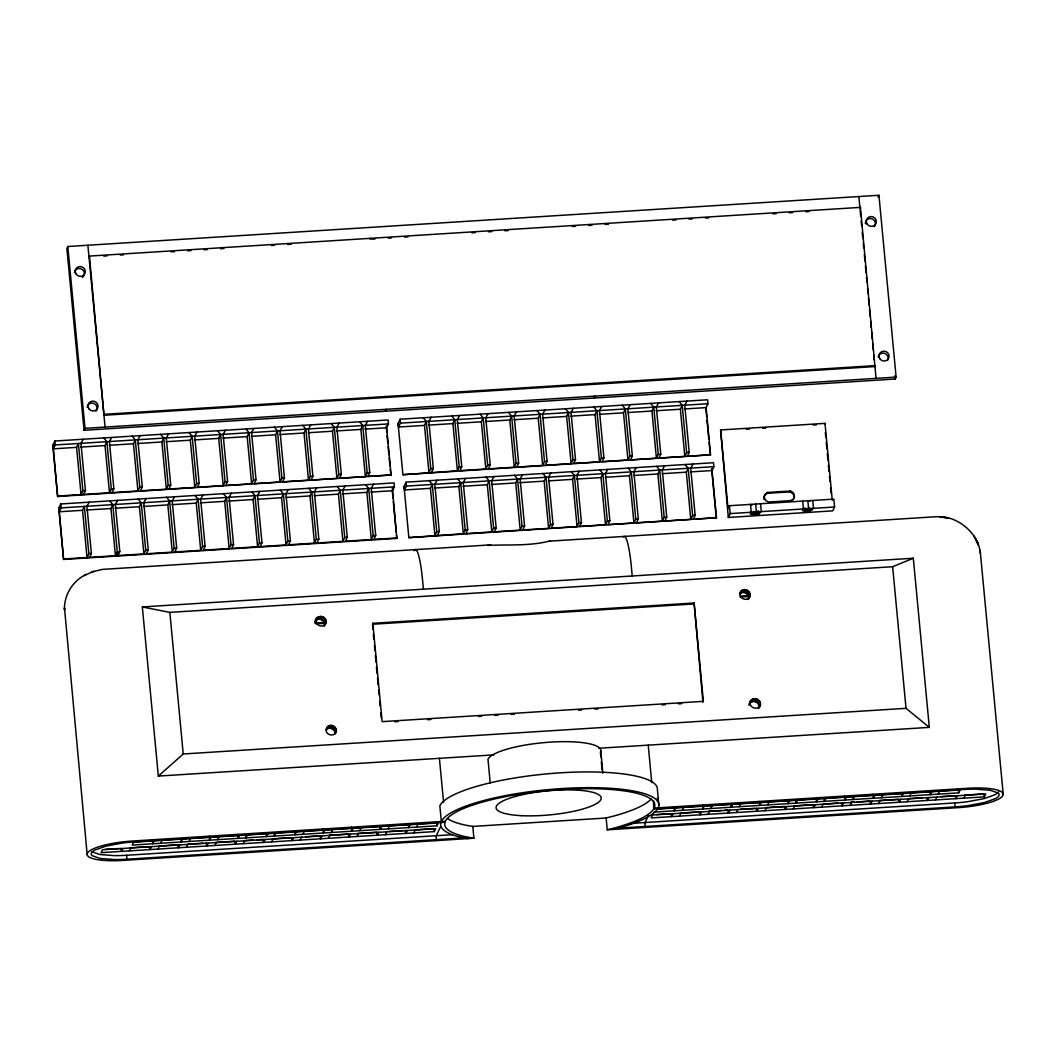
<?xml version="1.0" encoding="UTF-8"?>
<svg xmlns="http://www.w3.org/2000/svg" width="1056" height="1056" viewBox="0 0 1056 1056"><rect width="100%" height="100%" fill="white"/><g stroke="black" fill="none" stroke-linecap="round" stroke-linejoin="round"><path stroke-width="1.5" d="M315.718 620.862C318.793 617.1 325.552 620.321 324.562 625.086C330.898 617.272 315.718 612.229 315.018 621.931L317.09 617.958M327.4 726.964L326.014 729.868C329.089 726.106 335.848 729.326 334.871 734.078C340.956 727.742 328.033 720.984 326.304 729.247C325.024 735.385 335.254 737.484 336.244 731.174M748.559 598.303C749.549 593.538 742.79 590.317 739.715 594.079C741.774 584.232 755.238 592.852 748.163 599.518L749.932 595.399M758.908 706.015L758.472 708.51C766.075 700.511 750.539 693.673 749.311 704.141C751.304 699.666 758.644 701.197 758.908 706.015L760.294 703.111M658.878 805.292L657.4 789.558A109.586 25.067 -5.4 0 0 555.35 773.177A109.586 25.067 -5.4 0 0 439.864 805.781L441.355 821.515L440.656 824.05A109.586 25.067 -5.4 0 0 458.093 836.537L467.94 838.609M402.904 474.698L398.072 423.562L400.145 419.219L707.56 399.788L707.929 403.722L706.094 407.603L710.556 454.806L402.904 474.698L457.38 470.791L459.215 466.924L454.753 419.72L451.678 415.958M408.857 537.636L404.026 486.499L406.098 482.156L713.513 462.726L713.882 466.66L712.048 470.54L716.509 517.744L408.857 537.636L463.333 533.729L465.168 529.861L460.706 482.658L457.631 478.896M316.391 619.027C313.236 625.442 324.733 629.284 325.934 622.182M750.697 701.25C747.529 707.652 759.04 711.493 760.241 704.392M67.808 246.51L66.884 248.45L84.071 430.267L895.211 379.025L896.122 377.098L878.935 195.268L67.808 246.51L84.995 428.34L84.071 430.267M88.994 257.044L89.456 256.08L860.429 207.372L876.044 378.365M92.902 298.346L93.364 297.383M54.872 441.025L52.8 445.381L57.631 496.518L391.09 474.976L386.628 427.772L388.463 423.905L388.093 419.971L54.872 441.025L55.242 444.959L53.407 448.826L76.586 447.361L78.421 443.494L82.883 490.697L81.048 494.564L76.586 447.361M57.631 496.518L53.024 444.893M370.946 492.083L392.581 490.71L394.416 486.842L394.046 482.909L60.812 503.963L58.753 508.319L63.584 559.456L396.818 538.402L392.33 488.096M89.456 256.08L103.963 415.259L874.936 366.564M60.812 503.963L61.195 507.896L59.347 511.764L82.54 510.299L84.374 506.431L88.836 553.634L87.001 557.502L82.54 510.299M106.854 441.698L111.316 488.902L109.481 492.769L105.019 445.566L106.854 441.698L103.778 437.936M83.596 494.406L85.43 490.538L80.969 443.335L83.305 439.23M63.584 559.456L58.978 507.83M57.869 496.03L137.914 490.974L133.452 443.771L135.287 439.903L132.211 436.141M112.028 492.611L113.863 488.743L109.402 441.54L111.725 437.435M112.807 504.636L117.269 551.839L115.434 555.707L110.972 508.504L112.807 504.636L109.732 500.874M89.549 557.344L91.384 553.476L86.922 506.273L89.245 502.168M137.914 490.974L139.748 487.106L135.287 439.903M140.158 435.64L137.834 439.745L142.296 486.948L140.461 490.816L166.346 489.179L161.885 441.976L163.72 438.108L160.644 434.346M63.822 558.967L143.867 553.912L139.405 506.708L141.24 502.841L138.164 499.079M117.678 500.372L115.355 504.478L119.816 551.681L117.982 555.548L117.665 552.288M166.346 489.179L168.181 485.311L163.72 438.108M168.59 433.844L166.267 437.95L170.729 485.153L168.894 489.02L194.779 487.384L190.318 440.18L192.152 436.313L189.077 432.551M143.867 553.912L145.702 550.044L141.24 502.841M146.111 498.577L143.788 502.682L148.249 549.886L146.401 553.753L172.3 552.116L167.825 504.913L169.673 501.046L166.597 497.284M194.779 487.384L196.614 483.516L192.152 436.313M197.023 432.049L194.7 436.154L199.162 483.358L197.314 487.225L223.212 485.588L218.737 438.385L220.585 434.518L217.51 430.756M172.3 552.116L174.134 548.249L169.673 501.046M174.544 496.782L172.207 500.887L176.682 548.09L174.834 551.958L200.719 550.321L196.258 503.118L198.106 499.25L195.03 495.488M223.212 485.588L225.047 481.721L220.585 434.518M225.456 430.254L223.12 434.359L227.594 481.562L225.746 485.43L251.632 483.793L247.17 436.59L249.018 432.722L245.942 428.96M200.719 550.321L202.567 546.454L198.106 499.25M202.976 494.987L200.64 499.092L205.102 546.295L203.267 550.163L229.152 548.526L224.69 501.323L226.525 497.455L223.45 493.693M251.632 483.793L253.48 479.926L249.018 432.722M253.889 428.459L251.552 432.564L256.014 479.767L254.179 483.635L280.064 481.998L275.603 434.795L277.438 430.927L274.362 427.165M370.075 239.29L370.537 238.326M229.152 548.526L231 544.658L226.525 497.455M231.409 493.192L229.073 497.297L233.534 544.5L231.7 548.368L257.585 546.731L253.123 499.528L254.958 495.66L251.882 491.898M280.064 481.998L281.912 478.13L277.438 430.927M282.322 426.664L279.985 430.756L284.447 477.959L282.612 481.84L308.497 480.203L304.036 433L305.87 429.132L302.795 425.37M257.585 546.731L259.433 542.863L254.958 495.66M259.842 491.396L257.506 495.502L261.967 542.705L260.132 546.572L286.018 544.936L281.556 497.732L283.391 493.865L280.315 490.103M122.945 848.47L121.572 851.374L120.74 848.404M129.518 850.872L130.904 847.968M308.497 480.203L310.345 476.335L305.87 429.132M310.754 424.855L308.418 428.96L312.88 476.164L311.045 480.044L336.93 478.408L332.468 431.204L334.303 427.337L331.228 423.562M286.018 544.936L287.852 541.068L283.391 493.865M288.275 489.601L285.938 493.693L290.4 540.896L288.565 544.777L314.45 543.14L309.989 495.937L311.824 492.07L308.748 488.308M151.378 846.674L150.005 849.578L149.173 846.608L130.271 847.796M154.136 840.866L152.764 843.77L152.381 839.837M157.951 849.077L159.337 846.173M160.71 843.269L162.096 840.365M336.93 478.408L338.765 474.54L334.303 427.337M339.187 423.06L336.851 427.165L341.312 474.368L339.478 478.249L365.363 476.612L360.901 429.409L362.736 425.528L359.66 421.766M314.45 543.14L316.285 539.273L311.824 492.07M316.708 487.793L314.371 491.898L318.833 539.101L316.998 542.982L342.883 541.345L338.422 494.142L340.256 490.274L337.181 486.499M385.044 397.505L385.506 396.541M385.242 411.246L386.153 409.306M179.81 844.879L178.438 847.783L177.606 844.813L158.704 846.001M182.569 839.071L181.196 841.975L180.946 839.348M186.384 847.268L187.77 844.378M189.143 841.474L190.516 838.57M365.363 476.612L367.198 472.732L362.736 425.528M367.62 421.265L365.284 425.37L369.745 472.573L367.91 476.441L391.09 474.976M342.883 541.345L344.718 537.478L340.256 490.274M345.14 485.998L342.804 490.103L347.266 537.306L345.431 541.187L371.316 539.55L366.854 492.347L368.689 488.466L365.614 484.704M423.245 417.754L426.32 421.516L424.486 425.383L398.6 427.02L400.435 423.152L400.145 419.219M208.243 843.084L206.87 845.975L206.039 843.018M211.002 837.276L209.616 840.18L209.246 836.246M316.681 620.017L318.054 617.113M317.843 619.45L319.216 616.546M319.123 619.199L320.509 616.295M320.443 619.278L321.816 616.387M321.697 619.7L323.07 616.796M214.817 845.473L216.203 842.582M217.576 839.678L218.948 836.774M322.806 620.413L324.192 617.509M323.704 621.377L325.09 618.486M324.324 622.538L325.697 619.634M324.614 623.792L325.987 620.902M324.166 626.3L325.552 623.396M371.316 539.55L373.151 535.669L368.689 488.466M373.573 484.202L371.237 488.308L375.698 535.511L373.864 539.378L397.043 537.926M236.676 841.289L235.303 844.18L234.472 841.223L215.569 842.411M239.435 835.481L238.049 838.385L237.679 834.451M429.198 480.691L432.274 484.453L430.439 488.321L404.554 489.958L406.388 486.09L406.098 482.156M243.25 843.678L244.622 840.774M247.381 834.979L246.008 837.883L245.758 835.256M426.32 421.516L430.782 468.719L428.947 472.586L424.486 425.383M457.38 470.791L452.918 423.588L454.753 419.72M431.495 472.428L433.33 468.56L428.868 421.357L431.204 417.252M265.109 839.48L263.723 842.384L262.904 839.428L256.595 839.824M267.868 833.686L266.482 836.59L266.244 833.963M372.86 629.178L372.847 623.304L694.096 603.002L703.388 701.342L382.153 721.644L372.847 623.304M271.682 841.883L273.055 838.979M275.814 833.184L274.441 836.088L274.19 833.461M326.99 729.023L328.363 726.119M328.152 728.455L329.525 725.551M329.432 728.204L330.805 725.3M330.752 728.284L332.125 725.38M332.006 728.693L333.379 725.802M333.115 729.419L334.501 726.515M334.013 730.382L335.386 727.478M459.624 415.457L457.301 419.562L461.762 466.765L459.928 470.633L485.813 468.996L481.351 421.793L483.186 417.925L480.11 414.163M334.62 731.531L336.006 728.64M334.91 732.798L336.296 729.894M432.274 484.453L436.735 531.656L434.9 535.524L430.439 488.321M463.333 533.729L458.872 486.526L460.706 482.658M293.542 837.685L292.156 840.589L291.324 837.632L272.422 838.82M296.3 831.89L294.914 834.794L294.664 832.168M437.448 535.366L439.283 531.498L434.821 484.295L437.144 480.19M300.115 840.088L301.488 837.184M302.874 834.28L304.247 831.389M485.813 468.996L487.648 465.128L483.186 417.925M488.057 413.662L485.734 417.767L490.195 464.97L488.36 468.838L514.246 467.201L509.784 419.998L511.619 416.13L508.543 412.368M465.577 478.394L463.254 482.5L467.716 529.703L465.881 533.57L491.766 531.934L487.304 484.73L489.139 480.863L486.064 477.101M321.974 835.89L320.588 838.794L319.757 835.837L305.58 836.722M324.733 830.095L323.347 832.986L322.978 829.052M328.548 838.292L329.921 835.388M331.307 832.484L332.68 829.594M514.246 467.201L516.08 463.333L511.619 416.13M516.49 411.866L514.166 415.972L518.628 463.175L516.793 467.042L542.678 465.406L538.217 418.202L540.052 414.335L536.976 410.573M491.766 531.934L493.601 528.066L489.139 480.863M494.01 476.599L491.687 480.704L496.148 527.908L494.3 531.775L520.199 530.138L515.724 482.935L517.572 479.068L514.496 475.306M350.407 834.095L349.021 836.999L348.19 834.029L329.287 835.23M353.153 828.3L351.78 831.191L351.41 827.257M356.981 836.497L358.354 833.593M359.74 830.689L361.112 827.785M542.678 465.406L544.513 461.538L540.052 414.335M544.922 410.071L542.599 414.176L547.061 461.38L545.213 465.247L571.111 463.61L566.636 416.407L568.484 412.54L565.409 408.778M520.199 530.138L522.034 526.271L517.572 479.068M522.443 474.804L520.106 478.909L524.581 526.112L522.733 529.98L548.618 528.343L544.157 481.14L546.005 477.272L542.929 473.51M378.84 832.3L377.454 835.204L376.622 832.234L357.72 833.435M381.586 826.492L380.213 829.396L379.962 826.782M593.842 384.318L594.304 383.354M385.414 834.702L386.786 831.798M388.159 828.894L389.545 825.99M594.04 398.059L594.964 396.119M571.111 463.61L572.946 459.743L568.484 412.54M573.355 408.276L571.019 412.381L575.494 459.584L573.646 463.452L599.531 461.815L595.069 414.612L596.917 410.744L593.842 406.982M548.618 528.343L550.466 524.476L546.005 477.272M550.876 473.009L548.539 477.114L553.001 524.317L551.166 528.185L577.051 526.548L572.59 479.345L574.424 475.477L571.349 471.715M407.26 830.504L405.887 833.408L405.055 830.438M410.018 824.696L408.646 827.6L408.276 823.667M413.846 832.907L415.219 830.003M416.592 827.099L417.978 824.195M599.531 461.815L601.379 457.948L596.917 410.744M601.788 406.481L599.452 410.586L603.913 457.789L602.078 461.657L627.964 460.02L623.502 412.817L625.337 408.949L622.261 405.187M577.051 526.548L578.899 522.68L574.424 475.477M579.308 471.214L576.972 475.319L581.434 522.522L579.599 526.39L605.484 524.753L601.022 477.55L602.857 473.682L599.782 469.92M434.32 831.613L435.692 828.709L102.472 849.763L101.086 852.667L434.32 831.613L433.488 828.643L414.586 829.844M437.078 825.805L438.451 822.901L133.663 842.16L132.277 845.064L437.078 825.805L436.709 821.872M440.405 827.006L436.273 835.718L436.181 840.616M627.964 460.02L629.812 456.152L625.337 408.949M630.221 404.686L627.884 408.778L632.346 455.994L630.511 459.862L656.396 458.225L651.935 411.022L653.77 407.154L650.694 403.392M605.484 524.753L607.332 520.885L602.857 473.682M607.741 469.418L605.405 473.524L609.866 520.727L608.032 524.594L633.917 522.958L629.455 475.754L631.29 471.887L628.214 468.125M656.396 458.225L658.244 454.357L653.77 407.154M658.654 402.877L656.317 406.982L660.779 454.186L658.944 458.066L684.829 456.43L680.368 409.226L682.202 405.359L679.127 401.584M633.917 522.958L635.752 519.09L631.29 471.887M636.174 467.623L633.838 471.728L638.299 518.932L636.464 522.799L662.35 521.162L657.888 473.959L659.723 470.092L656.647 466.33M684.829 456.43L686.664 452.562L682.202 405.359M687.086 401.082L684.75 405.187L689.212 452.39L687.377 456.271L710.556 454.806M662.35 521.162L664.184 517.295L659.723 470.092M664.607 465.815L662.27 469.92L666.732 517.123L664.897 521.004L690.782 519.367L686.321 472.164L688.156 468.296L685.08 464.521M720.601 429.95L728.323 517.466L832.735 510.866L834.57 506.999L833.831 499.132L729.419 505.718L728.046 508.622L720.601 429.95L825.013 423.364L832.286 500.386M690.782 519.367L692.617 515.5L688.156 468.296M693.04 464.02L690.703 468.125L695.165 515.328L693.33 519.209L716.509 517.744M859.967 208.349L860.429 207.372M878.011 197.208L878.935 195.268M728.323 517.466L730.171 513.586L729.419 505.718M702.926 702.306L694.096 603.002M763.937 497.112A5.069 4.897 25.4 0 1 767.158 493.416L767.62 492.439L790.297 491.014A5.069 4.897 25.4 0 1 791.195 500.518L790.733 501.481M767.158 493.416L778.483 492.532L778.945 491.555M779.407 502.366L779.869 501.389L791.195 500.518M740.678 593.234L742.051 590.33M741.84 592.667L743.213 589.763M791.894 500.914A5.069 4.897 25.4 0 0 789.835 491.977L790.297 491.014M743.12 592.416L744.506 589.512M744.44 592.495L745.813 589.591M824.551 424.327L825.013 423.364M745.694 592.918L747.067 590.014M746.803 593.63L748.189 590.726M747.701 594.594L749.074 591.69M748.321 595.756L749.694 592.852M748.612 597.01L749.984 594.106M648.463 815.377L645.071 822.518L644.992 827.429M653.479 800.699L653.717 809.041L963.362 789.479A43.718 10.006 -5.4 0 1 975.902 789.136L990.224 790.258L998.144 793.016A33.554 7.669 -5.4 0 1 995.504 798.613L984.377 802.573L968.075 805.622A43.718 10.006 -5.4 0 1 955.099 806.89L618.037 828.181M673.015 813.714L671.629 816.618L670.811 813.648L656.621 814.546M675.774 807.919L674.388 810.81L674.018 806.876M679.589 816.116L680.962 813.212M682.348 810.308L683.72 807.404M748.928 705.368L751.397 700.181M750.988 702.227L752.36 699.323M752.149 701.659L753.522 698.755M753.43 701.408L754.802 698.518M701.448 811.919L700.062 814.823L699.23 811.853L680.328 813.054M704.207 806.111L702.821 809.015L702.451 805.081M754.75 701.501L756.122 698.597M756.004 701.91L757.376 699.006M757.112 702.636L758.498 699.732M758.01 703.6L759.383 700.696M758.617 704.748L760.003 701.844M708.022 814.321L709.394 811.417M710.78 808.513L712.153 805.609M729.881 810.124L728.495 813.028L727.663 810.058L724.522 810.256M732.64 804.316L731.254 807.22L731.003 804.606M736.454 812.526L737.827 809.622M739.213 806.718L740.586 803.814M758.314 808.328L756.928 811.232L756.096 808.262M761.059 802.52L759.686 805.424L759.317 801.491M764.887 810.731L766.26 807.827M767.646 804.923L769.019 802.019M786.746 806.533L785.36 809.437L784.529 806.467L765.626 807.668M789.492 800.725L788.119 803.629L787.75 799.696M793.32 808.936L794.693 806.032M797.452 800.224L796.066 803.128L795.828 800.501M815.166 804.738L813.793 807.642L812.962 804.672L794.059 805.873M817.925 798.93L816.552 801.834L816.301 799.207M821.753 807.14L823.126 804.236M825.884 798.428L824.498 801.332L824.261 798.706M843.599 802.943L842.226 805.847L841.394 802.877M846.358 797.135L844.985 800.039L844.615 796.105M850.172 805.345L851.558 802.441M854.317 796.633L852.931 799.537L852.68 796.91M872.032 801.148L870.659 804.052L869.827 801.082L857.221 801.874M874.79 795.34L873.418 798.244L873.048 794.31M878.605 803.55L879.991 800.646M881.364 797.742L882.75 794.838M900.464 799.352L899.092 802.256L898.26 799.286L879.358 800.474M903.223 793.544L901.85 796.448L901.6 793.822M907.038 801.755L908.424 798.851M909.797 795.947L911.183 793.043M928.897 797.557L927.524 800.461L926.693 797.491M931.656 791.749L930.283 794.653L930.032 792.026M935.471 799.96L936.857 797.056M938.23 794.152L939.602 791.248M957.33 795.762L955.957 798.653L955.126 795.696L940.949 796.594M653.915 812.104L958.703 792.858L960.089 789.954L656.872 809.107M963.904 798.151L965.29 795.26M984.39 796.858L985.763 793.967L652.529 815.008L651.156 817.912L984.39 796.858L983.558 793.901L964.656 795.089M741.088 591.175C736.322 596.574 746.552 603.108 749.549 596.614M158.334 776.081L183.229 753.984L906.022 708.325L929.306 727.373L913.308 558.228L142.336 606.936L158.334 776.081L493.68 754.895M487.608 545.411C507.949 544.447 529.069 546.203 549.16 541.174L937.609 516.635L948.235 517.994L939.959 516.833C957.449 516.542 978.608 532.976 980.43 553.357L1003.2 794.178M142.336 606.936L169.844 612.374L892.637 566.716L913.308 558.228M91.78 571.982L102.392 569.395L490.842 544.856M750.776 505.19L752.822 504.636M758.723 514.021C766.484 508.702 736.23 516.067 758.723 514.021L758.419 510.88M93.931 571.243L84.044 575.573L85.998 574.53C72.732 580.787 63.901 595.188 64.482 609.853L64.495 607.886L87.16 854.502M447.625 818.585A105.534 24.143 -5.4 0 0 466.382 825.317L472.798 826.426L606.131 818.004L614.038 815.984A105.534 24.143 -5.4 0 0 651.38 798.772M606.131 818.004L607.253 829.805L615.146 827.785A105.534 24.143 -5.4 0 0 632.042 792.224A105.534 24.143 -5.4 0 0 484.387 801.544A105.534 24.143 -5.4 0 0 467.504 837.118L473.92 838.226L472.798 826.426M613.219 829.435L625.706 825.95A109.586 25.067 -5.4 0 0 656.449 810.414L658.192 807.814A109.586 25.067 -5.4 0 0 562.175 788.542A109.586 25.067 -5.4 0 0 441.355 821.515M809.794 510.985C822.386 505.784 787.974 511.751 809.794 510.985L809.49 507.844M730.171 513.586L834.57 506.999M103.792 256.106L107.078 255.908M120.226 255.077L123.512 254.866M171.191 251.856L174.478 251.645M187.625 250.813L190.912 250.615M204.059 249.784L207.346 249.572M220.493 248.741L223.78 248.53M271.458 245.52L274.745 245.309M287.892 244.477L291.179 244.279M371.725 239.184L375.012 238.973M388.172 238.154L391.459 237.943M404.606 237.112L407.893 236.9M472.019 232.848L475.306 232.637M488.466 231.818L491.753 231.607M504.9 230.776L508.187 230.564M572.312 226.512L575.599 226.301M588.746 225.482L592.033 225.271M605.194 224.44L608.48 224.228M672.58 220.176L675.866 219.978M689.014 219.146L692.314 218.935M705.461 218.104L708.748 217.892M772.847 213.84L776.134 213.642M789.294 212.81L792.581 212.599M805.728 211.768L809.015 211.556M104.412 414.295L875.398 365.587M84.995 428.34L896.122 377.098M55.242 444.959L388.463 423.905M400.435 423.152L707.929 403.722M80.744 447.097L105.019 445.566M109.177 445.302L133.452 443.771M137.61 443.507L161.885 441.976M166.043 441.712L190.318 440.18M194.476 439.916L218.737 438.385M222.908 438.121L247.17 436.59M251.341 436.326L275.603 434.795M279.774 434.531L304.036 433M308.207 432.736L332.468 431.204M336.626 430.94L360.901 429.409M364.993 429.145L386.628 427.772M428.644 425.119L452.918 423.588M457.076 423.324L481.351 421.793M485.509 421.529L509.784 419.998M513.942 419.734L538.217 418.202M542.375 417.938L566.636 416.407M570.808 416.143L595.069 414.612M599.24 414.348L623.502 412.817M627.673 412.553L651.935 411.022M656.106 410.758L680.368 409.226M684.46 408.962L706.094 407.603M746.249 429.277L749.509 429.066M762.564 428.248L765.824 428.036M813.133 425.053L816.394 424.842M82.883 490.697L85.43 490.538M111.316 488.902L113.863 488.743M139.748 487.106L142.296 486.948M168.181 485.311L170.729 485.153M196.614 483.516L199.162 483.358M225.047 481.721L227.594 481.562M253.48 479.926L256.014 479.767M281.912 478.13L284.447 477.959M310.345 476.335L312.88 476.164M338.765 474.54L341.312 474.368M367.198 472.732L369.745 472.573M430.782 468.719L433.33 468.56M459.215 466.924L461.762 466.765M487.648 465.128L490.195 464.97M516.08 463.333L518.628 463.175M544.513 461.538L547.061 461.38M572.946 459.743L575.494 459.584M601.379 457.948L603.913 457.789M629.812 456.152L632.346 455.994M658.244 454.357L660.779 454.186M686.664 452.562L689.212 452.39M61.195 507.896L394.416 486.842M406.388 486.09L713.882 466.66M86.698 510.035L110.972 508.504M115.13 508.24L139.405 506.708M143.563 506.444L167.825 504.913M171.996 504.649L196.258 503.118M200.429 502.854L224.69 501.323M228.862 501.059L253.123 499.528M257.294 499.264L281.556 497.732M285.714 497.468L309.989 495.937M314.147 495.673L338.422 494.142M342.58 493.878L366.854 492.347M434.597 488.057L458.872 486.526M463.03 486.262L487.304 484.73M491.462 484.466L515.724 482.935M519.895 482.671L544.157 481.14M548.328 480.876L572.59 479.345M576.761 479.081L601.022 477.55M605.194 477.286L629.455 475.754M633.613 475.49L657.888 473.959M662.046 473.695L686.321 472.164M690.413 471.9L712.048 470.54M88.836 553.634L91.384 553.476M117.269 551.839L119.816 551.681M145.702 550.044L148.249 549.886M174.134 548.249L176.682 548.09M202.567 546.454L205.102 546.295M231 544.658L233.534 544.5M259.433 542.863L261.967 542.705M287.852 541.068L290.4 540.896M316.285 539.273L318.833 539.101M344.718 537.478L347.266 537.306M373.151 535.669L375.698 535.511M436.735 531.656L439.283 531.498M465.168 529.861L467.716 529.703M493.601 528.066L496.148 527.908M522.034 526.271L524.581 526.112M550.466 524.476L553.001 524.317M578.899 522.68L581.434 522.522M607.332 520.885L609.866 520.727M635.752 519.09L638.299 518.932M664.184 517.295L666.732 517.123M692.617 515.5L695.165 515.328M314.728 622.987L324.601 622.367M740.52 596.099L748.73 595.571M315.916 623.858L324.139 623.344M740.058 597.062L749.918 596.442M372.398 624.268L693.634 603.966M394.799 721.776L398.086 721.565M427.588 719.704L430.861 719.506M478.394 716.496L481.668 716.285M494.776 715.466L498.062 715.255M511.17 714.424L514.444 714.212M578.371 710.186L581.645 709.975M594.752 709.144L598.039 708.932M661.954 704.906L665.227 704.695M678.348 703.864L681.622 703.652M598.897 748.255L929.306 727.373M654.179 808.078L967.388 788.291A40.59 9.28 -5.4 0 1 1002.949 795.419A40.59 9.28 -5.4 0 1 958.201 807.642L607.253 829.805M104.993 849.394L119.17 848.509M188.707 844.114L202.884 843.216M243.989 840.616L253.44 840.022M389.11 831.455L402.692 830.597M708.761 811.259L721.367 810.467M740.348 809.266L754.525 808.368M824.063 803.972L838.24 803.075M850.925 802.27L854.08 802.072M907.79 798.679L921.967 797.782M91.832 851.743L99.752 854.502L114.074 855.624A43.718 10.006 -5.4 0 0 126.614 855.268L452.39 834.689M630.564 823.442L954.73 802.956A43.718 10.006 -5.4 0 0 967.705 801.689L984.007 798.64L995.122 794.68A33.554 7.669 -5.4 0 0 998.567 791.749M473.92 838.226L122.971 860.402A40.59 9.28 -5.4 0 1 87.41 853.261A40.59 9.28 -5.4 0 1 132.158 841.051L445.368 821.264L444.906 822.228L135.26 841.79A43.718 10.006 -5.4 0 0 122.285 843.058L105.983 846.12L94.868 850.08A33.554 7.669 -5.4 0 0 92.189 855.677L100.135 858.436L114.444 859.558A43.718 10.006 -5.4 0 0 126.997 859.201L464.046 837.91M549.16 541.174L550.44 541.213M778.483 492.532L789.835 491.977M779.869 501.389L768.517 501.943A5.069 4.897 25.4 0 1 767.62 492.439M807.602 501.019L810.044 501.019M979.717 550.176L980.43 553.357M398.072 423.562L398.6 427.02M404.026 486.499L404.554 489.958M958.333 788.924L958.703 792.858M954.73 802.956L955.099 806.89M894.894 375.764L895.211 379.025M858.858 196.548L859.835 206.87M860.125 209.933L860.719 216.282M861.168 221.047L861.63 225.812M862.224 232.175L862.831 238.524M863.28 243.289L863.729 248.054M864.336 254.522L864.956 261.017M865.418 265.888L866.026 272.382M866.488 277.253L866.95 282.124M867.557 288.618L868.019 293.489M868.481 298.36L869.101 304.854M869.563 309.725L870.17 316.219M870.632 321.09L871.253 327.584M871.702 332.455L872.322 338.95M872.784 343.834L873.391 350.328M873.853 355.199L874.315 360.07M892.637 566.716L906.022 708.325M825.317 432.485L825.779 437.395M826.241 442.292L826.861 448.813M827.323 453.71L827.944 460.244M828.406 465.142L829.026 471.676M829.488 476.573L829.95 481.47M830.57 488.004L831.032 492.901M812.737 500.465L813.49 508.332M807.84 500.531L808.579 508.398M808.223 508.028L808.526 511.183M805.622 508.2L805.926 511.342M804.474 508.16L804.778 511.302M802.705 501.098L803.444 508.966M760.544 503.752L761.284 511.619M757.297 511.13L757.588 514.285M755.634 503.831L756.386 511.698M756.03 511.328L756.32 514.483M753.43 511.5L753.72 514.642M750.499 504.398L751.252 512.266M705.949 408.936L706.702 416.935M707.005 420.13L708.814 439.309M709.117 442.504L710.332 455.281M711.599 468.679L716.285 518.219M657.294 798.376L657.598 801.53M632.227 575.995L631.409 567.244A40.59 5.333 86.4 0 0 623.396 537.042M648.226 745.14L651.763 782.575M600.772 750.803L602.884 773.243M600.864 756.914L600.415 752.11A56.826 13.002 -5.4 0 0 550.625 742.117A56.826 13.002 -5.4 0 0 487.978 759.211L490.248 783.248M601.313 761.732L602.078 769.745M423.43 589.182L422.598 580.444A40.59 5.333 86.4 0 0 414.282 550.783M439.415 758.327L443.573 802.27M386.179 425.924L386.786 432.313M387.09 435.521L387.842 443.507M388.146 446.701L388.898 454.687M389.202 457.882L389.954 465.881M390.258 469.075L390.865 475.464M392.278 490.459L393.043 498.458M393.334 501.653L396.211 532.013M396.515 535.207L396.818 538.402M373.322 634.102L373.784 639.012M374.405 645.572L374.867 650.483M375.342 655.406L375.962 661.967M376.424 666.877L377.045 673.438M377.507 678.348L378.127 684.908M378.589 689.819L379.051 694.742M379.672 701.303L380.147 706.213M380.767 712.774L381.229 717.684M169.844 612.374L183.229 753.984M87.886 245.243L105.072 427.06M126.614 855.268L126.984 859.201M764.188 499.66A5.069 4.897 25.4 0 1 763.884 498.392M87.107 407.035A5.069 4.897 25.4 0 1 94.182 403.59A5.069 4.897 25.4 0 1 95.951 411.259M74.369 272.422A5.069 4.897 25.4 0 1 82.025 269.293A5.069 4.897 25.4 0 1 82.249 277.477M878.156 357.06A5.069 4.897 25.4 0 1 884.611 353.364A5.069 4.897 25.4 0 1 887.7 360.215M865.379 223.727A5.069 4.897 25.4 0 1 871.886 218.75A5.069 4.897 25.4 0 1 874.276 226.657M974.015 536.263L975.374 538.507L974.015 536.263M976.312 540.25L975.071 537.953L977.658 543.233L976.312 540.25M978.331 545.094L977.394 542.639L978.331 545.094M521.677 815.681A52.76 12.065 -5.4 0 0 601.194 798.349A52.76 12.065 -5.4 0 0 523.103 794.561A52.76 12.065 -5.4 0 0 521.677 815.681M88.876 408.804A5.069 4.897 25.4 0 0 97.561 408.25A5.069 4.897 25.4 0 0 92.519 401.148A5.069 4.897 25.4 0 0 88.876 408.804M76.151 274.177A5.069 4.897 25.4 0 0 84.836 273.636A5.069 4.897 25.4 0 0 79.794 266.534A5.069 4.897 25.4 0 0 76.151 274.177M879.925 358.829A5.069 4.897 25.4 0 0 888.624 358.274A5.069 4.897 25.4 0 0 883.582 351.173A5.069 4.897 25.4 0 0 879.925 358.829M867.2 224.215A5.069 4.897 25.4 0 0 875.886 223.661A5.069 4.897 25.4 0 0 870.844 216.559A5.069 4.897 25.4 0 0 867.2 224.215"/></g></svg>
